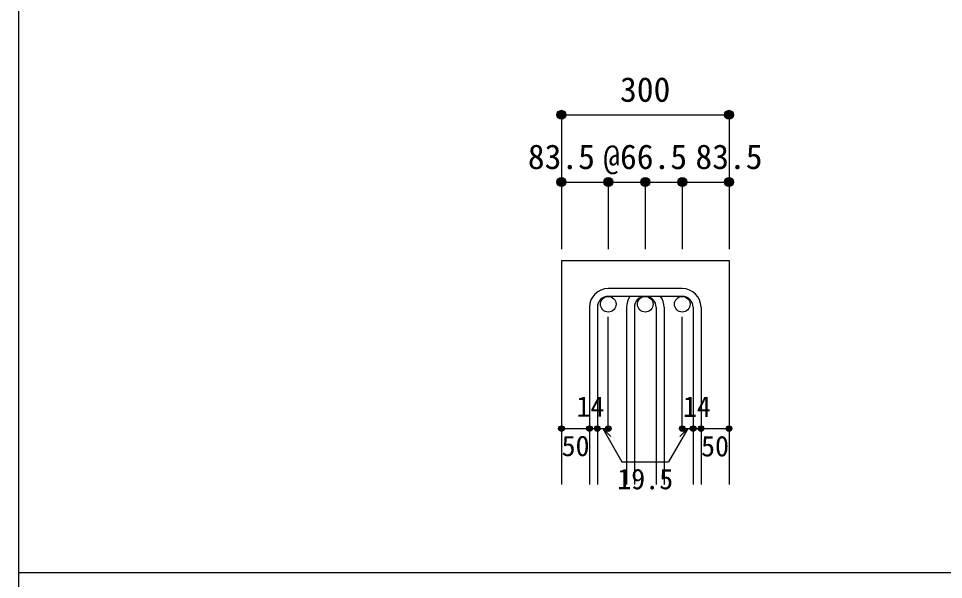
# Model space of a CAD drawing. Units: millimetres at full size, sheet at 1:20. Extents: x -3982 to 3969, y -2797 to 2801.
# Drawn here: x -3982 to -2332, y -10 to 991 of the extents above; entities that cross this region are included whole.
import ezdxf
from ezdxf.enums import TextEntityAlignment as Align

# ---------------------------------------------------------------- set-up
doc = ezdxf.new("R2010")
doc.units = ezdxf.units.MM
doc.header["$LTSCALE"] = 20
doc.header["$PDMODE"] = 32
doc.header["$PDSIZE"] = 10
for name, color, linetype in [('6-1_躯体線', 2, 'Continuous'), ('6-5_梁主筋', 7, 'Continuous'), ('6-6_S.T.P.', 7, 'Continuous'), ('6-D_寸法', 4, 'Continuous'), ('F-0_枠', 6, 'Continuous')]:
    doc.layers.add(name, color=color, linetype=linetype)
doc.styles.add('ＭＳ ゴシック', font='')
doc.styles.get('ＭＳ ゴシック').set_extended_font_data('MS Gothic')

msp = doc.modelspace()

# ---------------------------------------------------------------- linework, layer by layer
at = {"layer": '6-1_躯体線'}
for p, q in [((-3013.37, 559.12), (-3013.37, 159.12)), ((-3013.37, 559.12), (-2714.37, 559.12)), ((-2714.37, 559.12), (-2714.37, 159.12))]:
    msp.add_line(p, q, dxfattribs=at)
at = {"layer": '6-5_梁主筋', "color": 3}
for centre in [(-2929.87, 481.12), (-2863.87, 481.12), (-2797.87, 481.12)]:
    msp.add_circle(centre, 14, dxfattribs=at)
at = {"layer": '6-6_S.T.P.'}
for p, q in [((-2797.87, 509.12), (-2929.87, 509.12)), ((-2797.87, 495.12), (-2929.87, 495.12)), ((-2963.37, 475.62), (-2963.37, 159.12)), ((-2949.37, 475.62), (-2949.37, 159.12)), ((-2897.37, 475.62), (-2897.37, 159.12)), ((-2883.37, 475.62), (-2883.37, 159.12)), ((-2844.37, 475.62), (-2844.37, 159.12)), ((-2830.37, 475.62), (-2830.37, 159.12)), ((-2778.37, 475.62), (-2778.37, 159.12)), ((-2764.37, 475.62), (-2764.37, 159.12))]:
    msp.add_line(p, q, dxfattribs=at)
for centre, radius, start, end in [((-2929.87, 475.62), 33.5, 90, 180), ((-2929.87, 475.62), 19.5, 90, 180), ((-2863.87, 475.62), 33.5, 144.40235, 180), ((-2863.87, 475.62), 19.5, 90, 180), ((-2863.87, 475.62), 19.5, 0, 90), ((-2863.87, 475.62), 33.5, 0, 35.59765), ((-2797.87, 475.62), 33.5, 0, 90), ((-2797.87, 475.62), 19.5, 0, 90)]:
    msp.add_arc(centre, radius, start, end, dxfattribs=at)
at = {"layer": '6-D_寸法'}
for p, q in [((-3013.37, 819.12), (-3013.37, 699.12)), ((-3013.37, 819.12), (-2714.37, 819.12)), ((-2714.37, 819.12), (-2714.37, 699.12)), ((-3013.37, 699.12), (-2929.87, 699.12)), ((-3013.37, 699.12), (-3013.37, 579.12)), ((-2929.87, 699.12), (-2929.87, 579.12)), ((-2929.87, 699.12), (-2863.87, 699.12)), ((-2863.87, 699.12), (-2863.87, 579.12)), ((-2863.87, 699.12), (-2797.87, 699.12)), ((-2797.87, 699.12), (-2797.87, 579.12)), ((-2797.87, 699.12), (-2714.37, 699.12)), ((-2714.37, 699.12), (-2714.37, 579.12)), ((-2929.87, 259.12), (-2929.87, 458.45)), ((-2797.87, 259.12), (-2797.87, 458.45)), ((-3013.37, 259.12), (-2963.37, 259.12)), ((-2963.37, 259.12), (-2929.87, 259.12)), ((-2939.62, 259.12), (-2925.48, 244.98)), ((-2939.62, 259.12), (-2905.39, 199.85)), ((-2788.12, 259.12), (-2822.34, 199.85)), ((-2788.12, 259.12), (-2802.26, 244.98)), ((-2797.87, 259.12), (-2714.37, 259.12)), ((-2778.37, 259.12), (-2764.37, 259.12)), ((-2905.39, 199.85), (-2822.34, 199.85))]:
    msp.add_line(p, q, dxfattribs=at)
msp.add_lwpolyline([(-2714.37, 819.12), (-2714.37, 699.12), (-2714.37, 579.12)], dxfattribs=at)
for centre, radius in [((-3013.37, 819.12), 8), ((-3013.37, 819.12), 7.2), ((-3013.37, 819.12), 6.4), ((-2714.37, 819.12), 8), ((-2714.37, 819.12), 7.2), ((-2714.37, 819.12), 6.4), ((-3013.37, 819.12), 5.6), ((-3013.37, 819.12), 4.8), ((-3013.37, 819.12), 4), ((-3013.37, 819.12), 3.2), ((-3013.37, 819.12), 2.4), ((-3013.37, 819.12), 1.6), ((-3013.37, 819.12), 0.8), ((-2714.37, 819.12), 5.6), ((-2714.37, 819.12), 4.8), ((-2714.37, 819.12), 4), ((-2714.37, 819.12), 3.2), ((-2714.37, 819.12), 2.4), ((-2714.37, 819.12), 1.6), ((-2714.37, 819.12), 0.8), ((-3013.37, 699.12), 8), ((-3013.37, 699.12), 7.2), ((-3013.37, 699.12), 6.4), ((-3013.37, 699.12), 5.6), ((-3013.37, 699.12), 4.8), ((-3013.37, 699.12), 4), ((-3013.37, 699.12), 3.2), ((-3013.37, 699.12), 2.4), ((-3013.37, 699.12), 1.6), ((-3013.37, 699.12), 0.8), ((-2929.87, 699.12), 8), ((-2929.87, 699.12), 7.2), ((-2929.87, 699.12), 6.4), ((-2929.87, 699.12), 5.6), ((-2929.87, 699.12), 4.8), ((-2929.87, 699.12), 4), ((-2929.87, 699.12), 3.2), ((-2929.87, 699.12), 2.4), ((-2929.87, 699.12), 1.6), ((-2929.87, 699.12), 0.8), ((-2863.87, 699.12), 8), ((-2863.87, 699.12), 7.2), ((-2863.87, 699.12), 6.4), ((-2863.87, 699.12), 5.6), ((-2863.87, 699.12), 4.8), ((-2863.87, 699.12), 4), ((-2863.87, 699.12), 3.2), ((-2863.87, 699.12), 2.4), ((-2863.87, 699.12), 1.6), ((-2863.87, 699.12), 0.8), ((-2797.87, 699.12), 8), ((-2797.87, 699.12), 7.2), ((-2797.87, 699.12), 6.4), ((-2797.87, 699.12), 5.6), ((-2797.87, 699.12), 4.8), ((-2797.87, 699.12), 4), ((-2797.87, 699.12), 3.2), ((-2797.87, 699.12), 2.4), ((-2797.87, 699.12), 1.6), ((-2797.87, 699.12), 0.8), ((-2714.37, 699.12), 8), ((-2714.37, 699.12), 7.2), ((-2714.37, 699.12), 6.4), ((-2714.37, 699.12), 5.6), ((-2714.37, 699.12), 4.8), ((-2714.37, 699.12), 4), ((-2714.37, 699.12), 3.2), ((-2714.37, 699.12), 2.4), ((-2714.37, 699.12), 1.6), ((-2714.37, 699.12), 0.8), ((-3013.37, 259.12), 4), ((-3013.37, 259.12), 3.6), ((-3013.37, 259.12), 3.2), ((-3013.37, 259.12), 2.8), ((-3013.37, 259.12), 2.4), ((-3013.37, 259.12), 2), ((-3013.37, 259.12), 1.6), ((-3013.37, 259.12), 1.2), ((-3013.37, 259.12), 0.8), ((-3013.37, 259.12), 0.4), ((-2963.37, 259.12), 4), ((-2963.37, 259.12), 3.6), ((-2963.37, 259.12), 3.2), ((-2963.37, 259.12), 2.8), ((-2963.37, 259.12), 2.4), ((-2963.37, 259.12), 2), ((-2963.37, 259.12), 1.6), ((-2963.37, 259.12), 1.2), ((-2963.37, 259.12), 0.8), ((-2963.37, 259.12), 0.4), ((-2949.37, 259.12), 4), ((-2949.37, 259.12), 3.6), ((-2949.37, 259.12), 3.2), ((-2949.37, 259.12), 2.8), ((-2949.37, 259.12), 2.4), ((-2949.37, 259.12), 2), ((-2949.37, 259.12), 1.6), ((-2949.37, 259.12), 1.2), ((-2949.37, 259.12), 0.8), ((-2949.37, 259.12), 0.4), ((-2929.87, 259.12), 4), ((-2929.87, 259.12), 3.6), ((-2929.87, 259.12), 3.2), ((-2929.87, 259.12), 2.8), ((-2929.87, 259.12), 2.4), ((-2929.87, 259.12), 2), ((-2929.87, 259.12), 1.6), ((-2929.87, 259.12), 1.2), ((-2929.87, 259.12), 0.8), ((-2929.87, 259.12), 0.4), ((-2797.87, 259.12), 4), ((-2797.87, 259.12), 3.6), ((-2797.87, 259.12), 3.2), ((-2797.87, 259.12), 2.8), ((-2797.87, 259.12), 2.4), ((-2797.87, 259.12), 2), ((-2797.87, 259.12), 1.6), ((-2797.87, 259.12), 1.2), ((-2797.87, 259.12), 0.8), ((-2797.87, 259.12), 0.4), ((-2778.37, 259.12), 4), ((-2778.37, 259.12), 3.6), ((-2778.37, 259.12), 3.2), ((-2778.37, 259.12), 2.8), ((-2778.37, 259.12), 2.4), ((-2778.37, 259.12), 2), ((-2778.37, 259.12), 1.6), ((-2778.37, 259.12), 1.2), ((-2778.37, 259.12), 0.8), ((-2778.37, 259.12), 0.4), ((-2764.37, 259.12), 4), ((-2764.37, 259.12), 3.6), ((-2764.37, 259.12), 3.2), ((-2764.37, 259.12), 2.8), ((-2764.37, 259.12), 2.4), ((-2764.37, 259.12), 2), ((-2764.37, 259.12), 1.6), ((-2764.37, 259.12), 1.2), ((-2764.37, 259.12), 0.8), ((-2764.37, 259.12), 0.4), ((-2714.37, 259.12), 4), ((-2714.37, 259.12), 3.6), ((-2714.37, 259.12), 3.2), ((-2714.37, 259.12), 2.8), ((-2714.37, 259.12), 2.4), ((-2714.37, 259.12), 2), ((-2714.37, 259.12), 1.6), ((-2714.37, 259.12), 1.2), ((-2714.37, 259.12), 0.8), ((-2714.37, 259.12), 0.4)]:
    msp.add_circle(centre, radius, dxfattribs=at)
at = {"layer": '6-D_寸法', "color": 7}
for p in [(-3013.37, 819.12), (-2714.37, 819.12), (-3013.37, 699.12), (-2929.87, 699.12), (-2863.87, 699.12), (-2797.87, 699.12), (-2714.37, 699.12), (-3013.37, 259.12), (-2963.37, 259.12), (-2949.37, 259.12), (-2929.87, 259.12), (-2797.87, 259.12), (-2778.37, 259.12), (-2764.37, 259.12), (-2714.37, 259.12)]:
    msp.add_point(p, dxfattribs=at)
at = {"layer": 'F-0_枠'}
msp.add_line((-3981.92, 2800.77), (-3981.92, -2796.83), dxfattribs=at)
at = {"layer": 'F-0_枠', "color": 2}
msp.add_line((2482.4, 1.97), (-3981.92, 1.97), dxfattribs=at)

# ---------------------------------------------------------------- texts
at = {"layer": '6-D_寸法', "style": 'ＭＳ ゴシック'}
for s, height, p in [('300', 43.99, (-2908.87, 829.12)), ('83.5', 43.99, (-3073.37, 709.12)), ('@66.5', 43.99, (-2938.87, 709.12)), ('83.5', 43.99, (-2774.37, 709.12)), ('14', 36.66, (-2986.68, 269.2)), ('14', 36.66, (-2796.76, 269.12)), ('50', 36.66, (-3013.11, 199.03)), ('50', 36.66, (-2764.37, 198.57)), ('19.5', 36.66, (-2913.87, 139.85))]:
    msp.add_text(s, height=height, dxfattribs=at).set_placement(p, align=Align.BOTTOM_LEFT)

doc.saveas('drawing.dxf')
